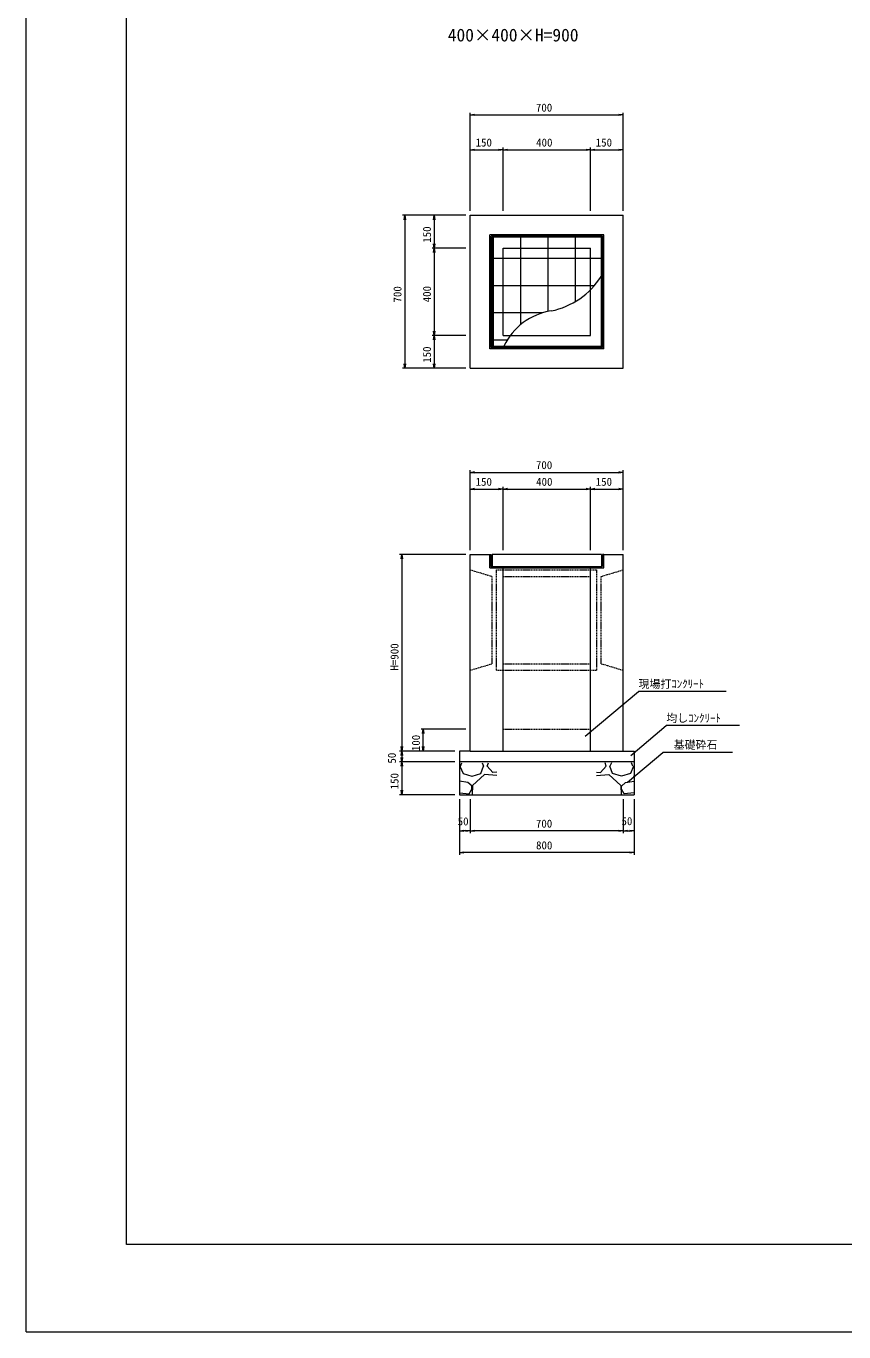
# Model space of a CAD drawing. Units: millimetres on the paper. Extents: x 0 to 841, y 0 to 594.
# Drawn here: x 0 to 187.2, y 0 to 299.1 of the extents above; entities that cross this region are included whole.
import ezdxf
from ezdxf.enums import TextEntityAlignment as Align

# ---------------------------------------------------------------- set-up
doc = ezdxf.new("R2010")
doc.units = ezdxf.units.MM
doc.linetypes.add('USER1', pattern=[0.375, 0.25, -0.125])
for name, color, linetype, lineweight in [('D-STR-DIM（寸法）', 7, 'Continuous', 18), ('D-STR-HTXT（旗揚げ）', 7, 'Continuous', 18), ('D-STR-STR1（構造物）', 4, 'Continuous', 18), ('D-STR-STRn（構造物）', 7, 'Continuous', 18), ('D-STR（構造物外形線）', 1, 'Continuous', 18), ('D-TTL(外枠）', 2, 'Continuous', 18), ('DEFPOINTS_2', 8, 'Continuous', 18)]:
    doc.layers.add(name, color=color, linetype=linetype, lineweight=lineweight)
doc.layers.add('D-STR-TXT（文字）', color=7, linetype='Continuous')
doc.layers.add('D-TTL-TXT（文字）', color=7, linetype='Continuous')
doc.styles.add('ＭＳ ゴシック', font='')
doc.styles.get('ＭＳ ゴシック').set_extended_font_data('MS Gothic')

msp = doc.modelspace()

# ---------------------------------------------------------------- linework, layer by layer
at = {"layer": 'D-STR-DIM（寸法）'}
for p, q in [((101.681, 256.742), (101.681, 279.242)), ((101.681, 278.742), (102.681, 278.909)), ((102.681, 278.575), (101.681, 278.742)), ((101.681, 278.742), (102.681, 278.742)), ((102.681, 278.742), (135.681, 278.742)), ((135.681, 278.909), (136.681, 278.742)), ((136.681, 278.742), (135.681, 278.575)), ((136.681, 278.742), (135.681, 278.742)), ((136.681, 256.742), (136.681, 279.242)), ((101.681, 256.742), (101.681, 271.242)), ((101.681, 270.742), (102.681, 270.909)), ((102.681, 270.575), (101.681, 270.742)), ((101.681, 270.742), (102.681, 270.742)), ((102.681, 270.742), (108.181, 270.742)), ((108.181, 270.909), (109.181, 270.742)), ((109.181, 270.742), (108.181, 270.575)), ((109.181, 270.742), (108.181, 270.742)), ((109.181, 256.742), (109.181, 271.242)), ((109.181, 256.742), (109.181, 271.242)), ((109.181, 270.742), (110.181, 270.909)), ((110.181, 270.575), (109.181, 270.742)), ((109.181, 270.742), (110.181, 270.742)), ((110.181, 270.742), (128.181, 270.742)), ((128.181, 270.909), (129.181, 270.742)), ((129.181, 270.742), (128.181, 270.575)), ((129.181, 270.742), (128.181, 270.742)), ((129.181, 256.742), (129.181, 271.242)), ((129.181, 256.742), (129.181, 271.242)), ((129.181, 270.742), (130.181, 270.909)), ((130.181, 270.575), (129.181, 270.742)), ((129.181, 270.742), (130.181, 270.742)), ((130.181, 270.742), (135.681, 270.742)), ((135.681, 270.909), (136.681, 270.742)), ((136.681, 270.742), (135.681, 270.575)), ((136.681, 270.742), (135.681, 270.742)), ((136.681, 256.742), (136.681, 271.242)), ((100.681, 255.742), (86.181, 255.742)), ((86.515, 254.742), (86.681, 255.742)), ((86.681, 255.742), (86.848, 254.742)), ((86.681, 255.742), (86.681, 254.742)), ((86.681, 254.742), (86.681, 221.742)), ((100.681, 255.742), (92.931, 255.742)), ((93.265, 254.742), (93.431, 255.742)), ((93.431, 255.742), (93.598, 254.742)), ((93.431, 255.742), (93.431, 254.742)), ((93.431, 254.742), (93.431, 249.242)), ((100.681, 248.242), (92.931, 248.242)), ((100.681, 248.242), (92.931, 248.242)), ((93.431, 248.242), (93.265, 249.242)), ((93.265, 247.242), (93.431, 248.242)), ((93.598, 249.242), (93.431, 248.242)), ((93.431, 248.242), (93.431, 249.242)), ((93.431, 248.242), (93.598, 247.242)), ((93.431, 248.242), (93.431, 247.242)), ((93.431, 247.242), (93.431, 229.242)), ((100.681, 228.242), (92.931, 228.242)), ((100.681, 228.242), (92.931, 228.242)), ((93.431, 228.242), (93.265, 229.242)), ((93.265, 227.242), (93.431, 228.242)), ((93.598, 229.242), (93.431, 228.242)), ((93.431, 228.242), (93.431, 229.242)), ((93.431, 228.242), (93.598, 227.242)), ((93.431, 228.242), (93.431, 227.242)), ((93.431, 227.242), (93.431, 221.742)), ((86.681, 220.742), (86.515, 221.742)), ((86.848, 221.742), (86.681, 220.742)), ((86.681, 220.742), (86.681, 221.742)), ((93.431, 220.742), (93.265, 221.742)), ((93.598, 221.742), (93.431, 220.742)), ((93.431, 220.742), (93.431, 221.742)), ((100.681, 220.742), (86.181, 220.742)), ((100.681, 220.742), (92.931, 220.742)), ((101.681, 179.042), (101.681, 197.371)), ((101.681, 196.871), (102.681, 197.038)), ((102.681, 196.705), (101.681, 196.871)), ((101.681, 196.871), (102.681, 196.871)), ((102.681, 196.871), (135.681, 196.871)), ((135.681, 197.038), (136.681, 196.871)), ((136.681, 196.871), (135.681, 196.705)), ((136.681, 196.871), (135.681, 196.871)), ((136.681, 179.042), (136.681, 197.371)), ((101.681, 179.042), (101.681, 193.542)), ((101.681, 193.042), (102.681, 193.209)), ((102.681, 192.876), (101.681, 193.042)), ((101.681, 193.042), (102.681, 193.042)), ((102.681, 193.042), (108.181, 193.042)), ((108.181, 193.209), (109.181, 193.042)), ((109.181, 193.042), (108.181, 192.876)), ((109.181, 193.042), (108.181, 193.042)), ((109.181, 179.042), (109.181, 193.542)), ((109.181, 179.042), (109.181, 193.542)), ((109.181, 193.042), (110.181, 193.209)), ((110.181, 192.876), (109.181, 193.042)), ((109.181, 193.042), (110.181, 193.042)), ((110.181, 193.042), (128.181, 193.042)), ((128.181, 193.209), (129.181, 193.042)), ((129.181, 193.042), (128.181, 192.876)), ((129.181, 193.042), (128.181, 193.042)), ((129.181, 179.042), (129.181, 193.542)), ((129.181, 179.042), (129.181, 193.542)), ((129.181, 193.042), (130.181, 193.209)), ((130.181, 192.876), (129.181, 193.042)), ((129.181, 193.042), (130.181, 193.042)), ((130.181, 193.042), (135.681, 193.042)), ((135.681, 193.209), (136.681, 193.042)), ((136.681, 193.042), (135.681, 192.876)), ((136.681, 193.042), (135.681, 193.042)), ((136.681, 179.042), (136.681, 193.542)), ((100.681, 178.042), (85.496, 178.042)), ((85.829, 177.042), (85.996, 178.042)), ((85.996, 178.042), (86.162, 177.042)), ((85.996, 178.042), (85.996, 177.042)), ((85.996, 177.042), (85.996, 134.042)), ((100.681, 138.042), (90.405, 138.042)), ((90.738, 137.042), (90.905, 138.042)), ((90.905, 138.042), (91.072, 137.042)), ((90.905, 138.042), (90.905, 137.042)), ((90.905, 134.042), (90.905, 137.042)), ((98.181, 133.042), (85.496, 133.042)), ((98.181, 133.042), (85.496, 133.042)), ((85.996, 133.042), (85.829, 134.042)), ((85.829, 132.042), (85.996, 133.042)), ((86.162, 134.042), (85.996, 133.042)), ((85.996, 133.042), (85.996, 134.042)), ((85.996, 133.042), (86.162, 132.042)), ((85.996, 133.042), (85.996, 132.042)), ((85.996, 132.042), (85.996, 131.542)), ((98.181, 133.042), (90.405, 133.042)), ((90.905, 133.042), (90.738, 134.042)), ((91.072, 134.042), (90.905, 133.042)), ((90.905, 133.042), (90.905, 134.042)), ((98.181, 130.542), (85.496, 130.542)), ((98.181, 130.542), (85.496, 130.542)), ((85.996, 130.542), (85.829, 131.542)), ((85.829, 129.542), (85.996, 130.542)), ((86.162, 131.542), (85.996, 130.542)), ((85.996, 130.542), (85.996, 131.542)), ((85.996, 130.542), (86.162, 129.542)), ((85.996, 130.542), (85.996, 129.542)), ((85.996, 129.542), (85.996, 124.042)), ((98.181, 123.042), (85.496, 123.042)), ((85.996, 123.042), (85.829, 124.042)), ((86.162, 124.042), (85.996, 123.042)), ((85.996, 123.042), (85.996, 124.042)), ((99.181, 122.042), (99.181, 109.282)), ((99.181, 122.042), (99.181, 114.25)), ((101.681, 122.042), (101.681, 114.25)), ((101.681, 122.042), (101.681, 114.25)), ((136.681, 122.042), (136.681, 114.25)), ((136.681, 122.042), (136.681, 114.25)), ((139.181, 122.042), (139.181, 109.282)), ((139.181, 122.042), (139.181, 114.25)), ((99.181, 114.75), (100.181, 114.916)), ((100.181, 114.583), (99.181, 114.75)), ((99.181, 114.75), (100.181, 114.75)), ((100.681, 114.75), (100.181, 114.75)), ((100.681, 114.916), (101.681, 114.75)), ((101.681, 114.75), (100.681, 114.583)), ((101.681, 114.75), (100.681, 114.75)), ((101.681, 114.75), (102.681, 114.916)), ((102.681, 114.583), (101.681, 114.75)), ((101.681, 114.75), (102.681, 114.75)), ((135.681, 114.75), (102.681, 114.75)), ((135.681, 114.916), (136.681, 114.75)), ((136.681, 114.75), (135.681, 114.583)), ((136.681, 114.75), (135.681, 114.75)), ((136.681, 114.75), (137.681, 114.916)), ((137.681, 114.583), (136.681, 114.75)), ((136.681, 114.75), (137.681, 114.75)), ((137.681, 114.75), (138.181, 114.75)), ((138.181, 114.916), (139.181, 114.75)), ((139.181, 114.75), (138.181, 114.583)), ((139.181, 114.75), (138.181, 114.75)), ((99.181, 109.782), (100.181, 109.948)), ((100.181, 109.615), (99.181, 109.782)), ((99.181, 109.782), (100.181, 109.782)), ((138.181, 109.782), (100.181, 109.782)), ((138.181, 109.948), (139.181, 109.782)), ((139.181, 109.782), (138.181, 109.615)), ((139.181, 109.782), (138.181, 109.782))]:
    msp.add_line(p, q, dxfattribs=at)
at = {"layer": 'D-STR-HTXT（旗揚げ）'}
for p, q in [((128.018, 136.468), (140.204, 146.683)), ((160.238, 146.683), (140.204, 146.683)), ((138.437, 132.044), (146.561, 138.854)), ((163.328, 138.854), (146.561, 138.854)), ((137.64, 125.917), (145.764, 132.727)), ((161.738, 132.727), (145.764, 132.727))]:
    msp.add_line(p, q, dxfattribs=at)
at = {"layer": 'D-STR-STR1（構造物）'}
for p, q in [((132.231, 251.292), (106.131, 251.292)), ((106.131, 225.192), (106.131, 251.292)), ((132.231, 225.192), (132.231, 251.292)), ((131.931, 250.992), (106.431, 250.992)), ((106.431, 225.492), (106.431, 250.992)), ((131.706, 250.767), (106.656, 250.767)), ((106.656, 225.717), (106.656, 250.767)), ((107.026, 225.792), (107.026, 250.692)), ((113.276, 248.242), (113.276, 250.692)), ((113.276, 230.756), (113.276, 248.242)), ((119.526, 248.242), (119.526, 250.692)), ((119.526, 233.728), (119.526, 248.242)), ((125.776, 248.242), (125.776, 250.692)), ((125.776, 236.005), (125.776, 248.242)), ((131.706, 225.717), (131.706, 250.767)), ((131.931, 225.492), (131.931, 250.992)), ((109.181, 245.871), (106.731, 245.871)), ((129.181, 245.871), (109.181, 245.871)), ((131.631, 245.871), (129.181, 245.871)), ((109.181, 239.621), (106.731, 239.621)), ((129.181, 239.621), (109.181, 239.621)), ((130.063, 239.621), (129.181, 239.621)), ((109.181, 233.371), (106.731, 233.371)), ((118.138, 233.371), (109.181, 233.371)), ((132.231, 225.192), (106.131, 225.192)), ((131.931, 225.492), (106.431, 225.492)), ((131.706, 225.717), (106.656, 225.717)), ((110.103, 227.121), (106.731, 227.121)), ((106.131, 178.042), (106.131, 174.992)), ((106.131, 174.992), (106.131, 178.042)), ((106.131, 178.042), (106.431, 178.042)), ((106.431, 178.042), (106.431, 175.442)), ((131.706, 178.042), (106.656, 178.042)), ((106.656, 178.042), (106.656, 175.292)), ((131.706, 178.042), (131.706, 175.292)), ((132.231, 178.042), (131.931, 178.042)), ((131.931, 178.042), (131.931, 175.442)), ((132.231, 174.992), (132.231, 178.042)), ((106.131, 174.992), (132.231, 174.992)), ((106.581, 175.292), (131.781, 175.292))]:
    msp.add_line(p, q, dxfattribs=at)
at = {"layer": 'D-STR-STR1（構造物）', "color": 7, "linetype": 'USER1'}
msp.add_line((109.181, 138.042), (129.181, 138.042), dxfattribs=at)
at = {"layer": 'D-STR-STR1（構造物）'}
for centre, radius, start, end in [((116.756, 251.047), 17.54, 281.32267, 328.0058), ((122.425, 219.57), 14.451, 98.86108, 154.49792), ((106.581, 175.442), 0.15, 180, 270), ((131.781, 175.442), 0.15, 270, 0)]:
    msp.add_arc(centre, radius, start, end, dxfattribs=at)
at = {"layer": 'D-STR-STRn（構造物）'}
for p, q in [((101.681, 133.042), (99.181, 133.042)), ((101.681, 133.042), (99.181, 133.042)), ((99.181, 133.042), (99.181, 123.042)), ((136.681, 133.042), (139.181, 133.042)), ((139.181, 133.042), (139.181, 123.042)), ((139.181, 130.542), (99.181, 130.542)), ((99.315, 129.579), (100.035, 127.899)), ((99.446, 129.581), (99.762, 130.32)), ((104.121, 127.89), (104.721, 129.57)), ((104.377, 130.32), (104.719, 129.579)), ((105.556, 129.576), (105.835, 130.32)), ((106.876, 128.158), (105.556, 129.598)), ((131.486, 128.158), (132.806, 129.598)), ((132.806, 129.576), (132.527, 130.32)), ((134.241, 127.89), (133.641, 129.57)), ((133.986, 130.32), (133.644, 129.579)), ((139.047, 129.579), (138.327, 127.899)), ((138.917, 129.581), (138.6, 130.32)), ((99.319, 127.178), (99.181, 127.224)), ((99.181, 127.107), (99.305, 127.181)), ((101.133, 125.868), (99.181, 126.161)), ((100.026, 127.887), (102.066, 127.287)), ((102.09, 125.004), (101.13, 125.844)), ((102.088, 127.286), (104.128, 127.886)), ((104.967, 127.659), (102.207, 125.139)), ((107.8, 127.404), (104.96, 127.64)), ((107.8, 128.234), (106.863, 128.152)), ((130.562, 128.234), (131.499, 128.152)), ((130.562, 127.404), (133.402, 127.64)), ((133.395, 127.659), (136.155, 125.139)), ((136.274, 127.286), (134.234, 127.886)), ((136.273, 125.004), (137.233, 125.844)), ((138.336, 127.887), (136.296, 127.287)), ((137.23, 125.868), (139.181, 126.161)), ((139.044, 127.178), (139.181, 127.224)), ((139.181, 127.107), (139.058, 127.181)), ((99.181, 123.489), (101.481, 123.213)), ((99.181, 123.042), (139.181, 123.042)), ((101.462, 123.214), (102.062, 124.294)), ((102.076, 124.299), (102.076, 125.019)), ((102.199, 125.135), (102.103, 123.12)), ((136.163, 125.135), (136.259, 123.12)), ((136.286, 124.299), (136.286, 125.019)), ((136.901, 123.214), (136.301, 124.294)), ((139.181, 123.489), (136.882, 123.213))]:
    msp.add_line(p, q, dxfattribs=at)
at = {"layer": 'D-STR（構造物外形線）'}
for p, q in [((101.681, 255.742), (136.681, 255.742)), ((101.681, 220.742), (101.681, 255.742)), ((136.681, 220.742), (136.681, 255.742)), ((109.181, 248.242), (129.181, 248.242)), ((109.181, 228.242), (109.181, 248.242)), ((129.181, 228.242), (129.181, 248.242)), ((109.181, 228.242), (129.181, 228.242)), ((101.681, 220.742), (136.681, 220.742)), ((101.681, 133.042), (101.681, 178.042)), ((101.681, 178.042), (106.131, 178.042)), ((132.231, 178.042), (136.681, 178.042)), ((136.681, 133.042), (136.681, 178.042)), ((109.181, 133.042), (109.181, 174.992)), ((129.181, 133.042), (129.181, 174.992)), ((101.681, 133.042), (136.681, 133.042))]:
    msp.add_line(p, q, dxfattribs=at)
at = {"layer": 'D-STR（構造物外形線）', "linetype": 'USER1'}
for p, q in [((101.681, 174.542), (106.681, 173.042)), ((107.681, 174.542), (130.681, 174.542)), ((107.681, 151.542), (107.681, 174.542)), ((130.681, 151.542), (130.681, 174.542)), ((131.681, 173.042), (136.681, 174.542)), ((106.681, 153.042), (106.681, 173.042)), ((109.181, 173.042), (129.181, 173.042)), ((109.181, 153.042), (109.181, 173.042)), ((129.181, 153.042), (129.181, 173.042)), ((131.681, 153.042), (131.681, 173.042)), ((101.681, 151.542), (106.681, 153.042)), ((109.181, 153.042), (129.181, 153.042)), ((131.681, 153.042), (136.681, 151.542)), ((107.681, 151.542), (130.681, 151.542))]:
    msp.add_line(p, q, dxfattribs=at)
at = {"layer": 'D-TTL(外枠）'}
for p, q in [((23, 20), (23, 574)), ((818, 20), (23, 20))]:
    msp.add_line(p, q, dxfattribs=at)
at = {"layer": 'DEFPOINTS_2'}
for q in [(0, 594), (841, 0)]:
    msp.add_line((0, 0), q, dxfattribs=at)

# ---------------------------------------------------------------- texts
at = {"layer": 'D-STR-DIM（寸法）', "style": 'ＭＳ ゴシック'}
for s, p in [('700', (116.707, 278.942)), ('150', (102.899, 270.942)), ('400', (116.757, 270.942)), ('150', (130.399, 270.942)), ('700', (116.707, 197.071)), ('150', (102.899, 193.242)), ('400', (116.757, 193.242)), ('150', (130.399, 193.242)), ('50', (98.8, 115.461)), ('700', (116.707, 114.95)), ('50', (136.3, 115.509)), ('800', (116.738, 109.982))]:
    msp.add_text(s, height=1.833, dxfattribs=at).set_placement(p, align=Align.BOTTOM_LEFT)
for s, p in [('150', (93.231, 249.46)), ('700', (86.481, 235.767)), ('400', (93.231, 235.818)), ('150', (93.231, 221.96)), ('H=900', (85.796, 151.469)), ('100', (90.705, 133.011)), ('50', (85.196, 130.162)), ('150', (85.796, 124.261))]:
    msp.add_text(s, height=1.833, rotation=90, dxfattribs=at).set_placement(p, align=Align.BOTTOM_LEFT)
at = {"layer": 'D-STR-TXT（文字）', "style": 'ＭＳ ゴシック'}
for s, p in [('現場打ｺﾝｸﾘｰﾄ', (140.204, 146.936)), ('均しｺﾝｸﾘｰﾄ', (146.561, 139.106)), ('基礎砕石', (148.264, 132.979))]:
    msp.add_text(s, height=1.833, dxfattribs=at).set_placement(p, align=Align.BOTTOM_LEFT)
at = {"layer": 'D-TTL-TXT（文字）', "style": 'ＭＳ ゴシック'}
msp.add_text('400×400×H=900', height=2.933, dxfattribs=at).set_placement((96.537, 294.679), align=Align.BOTTOM_LEFT)

doc.saveas('drawing.dxf')
